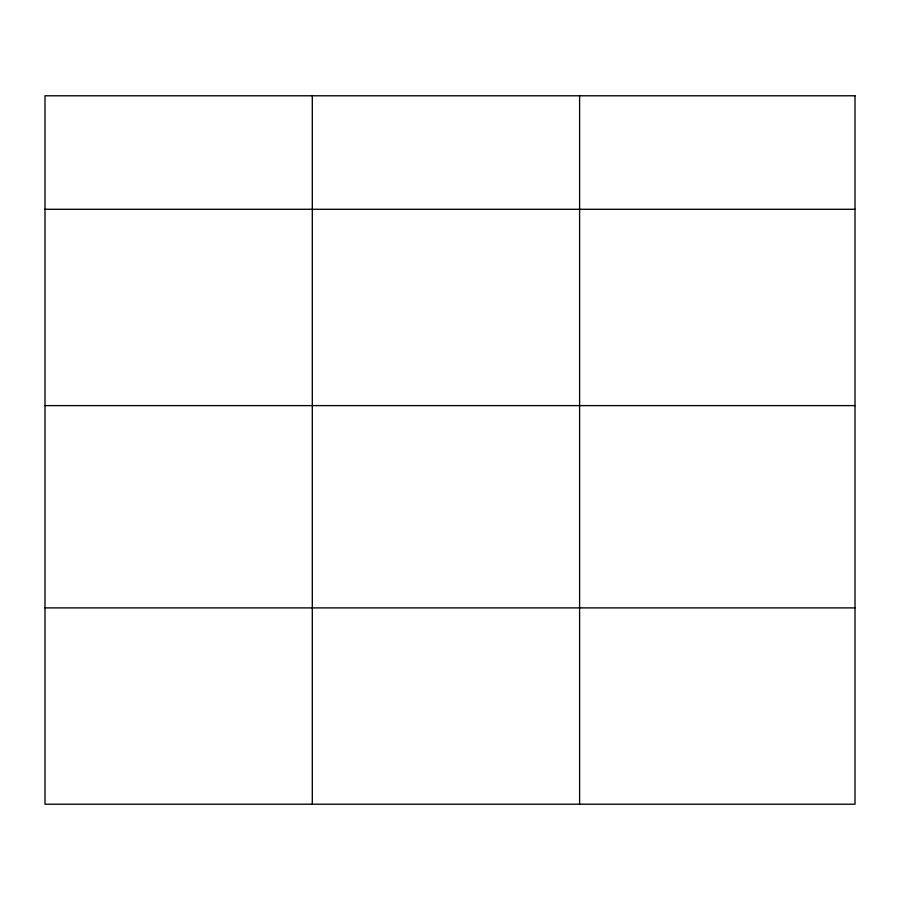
<?xml version="1.0" encoding="UTF-8"?>
<svg xmlns="http://www.w3.org/2000/svg" width="900" height="900" viewBox="0 0 900 900"><rect width="100%" height="100%" fill="white"/><g stroke="black" fill="none" stroke-linecap="round" stroke-linejoin="round"><path stroke-width="1.35" d="M45 209.284L855 209.284M45 405.608L855 405.608M45 607.894L855 607.894M579.6 95.782L579.6 804.217M312.3 95.782L312.3 804.217M855 95.782L45 95.782L45 804.217L855 804.217L855 95.782"/></g></svg>
